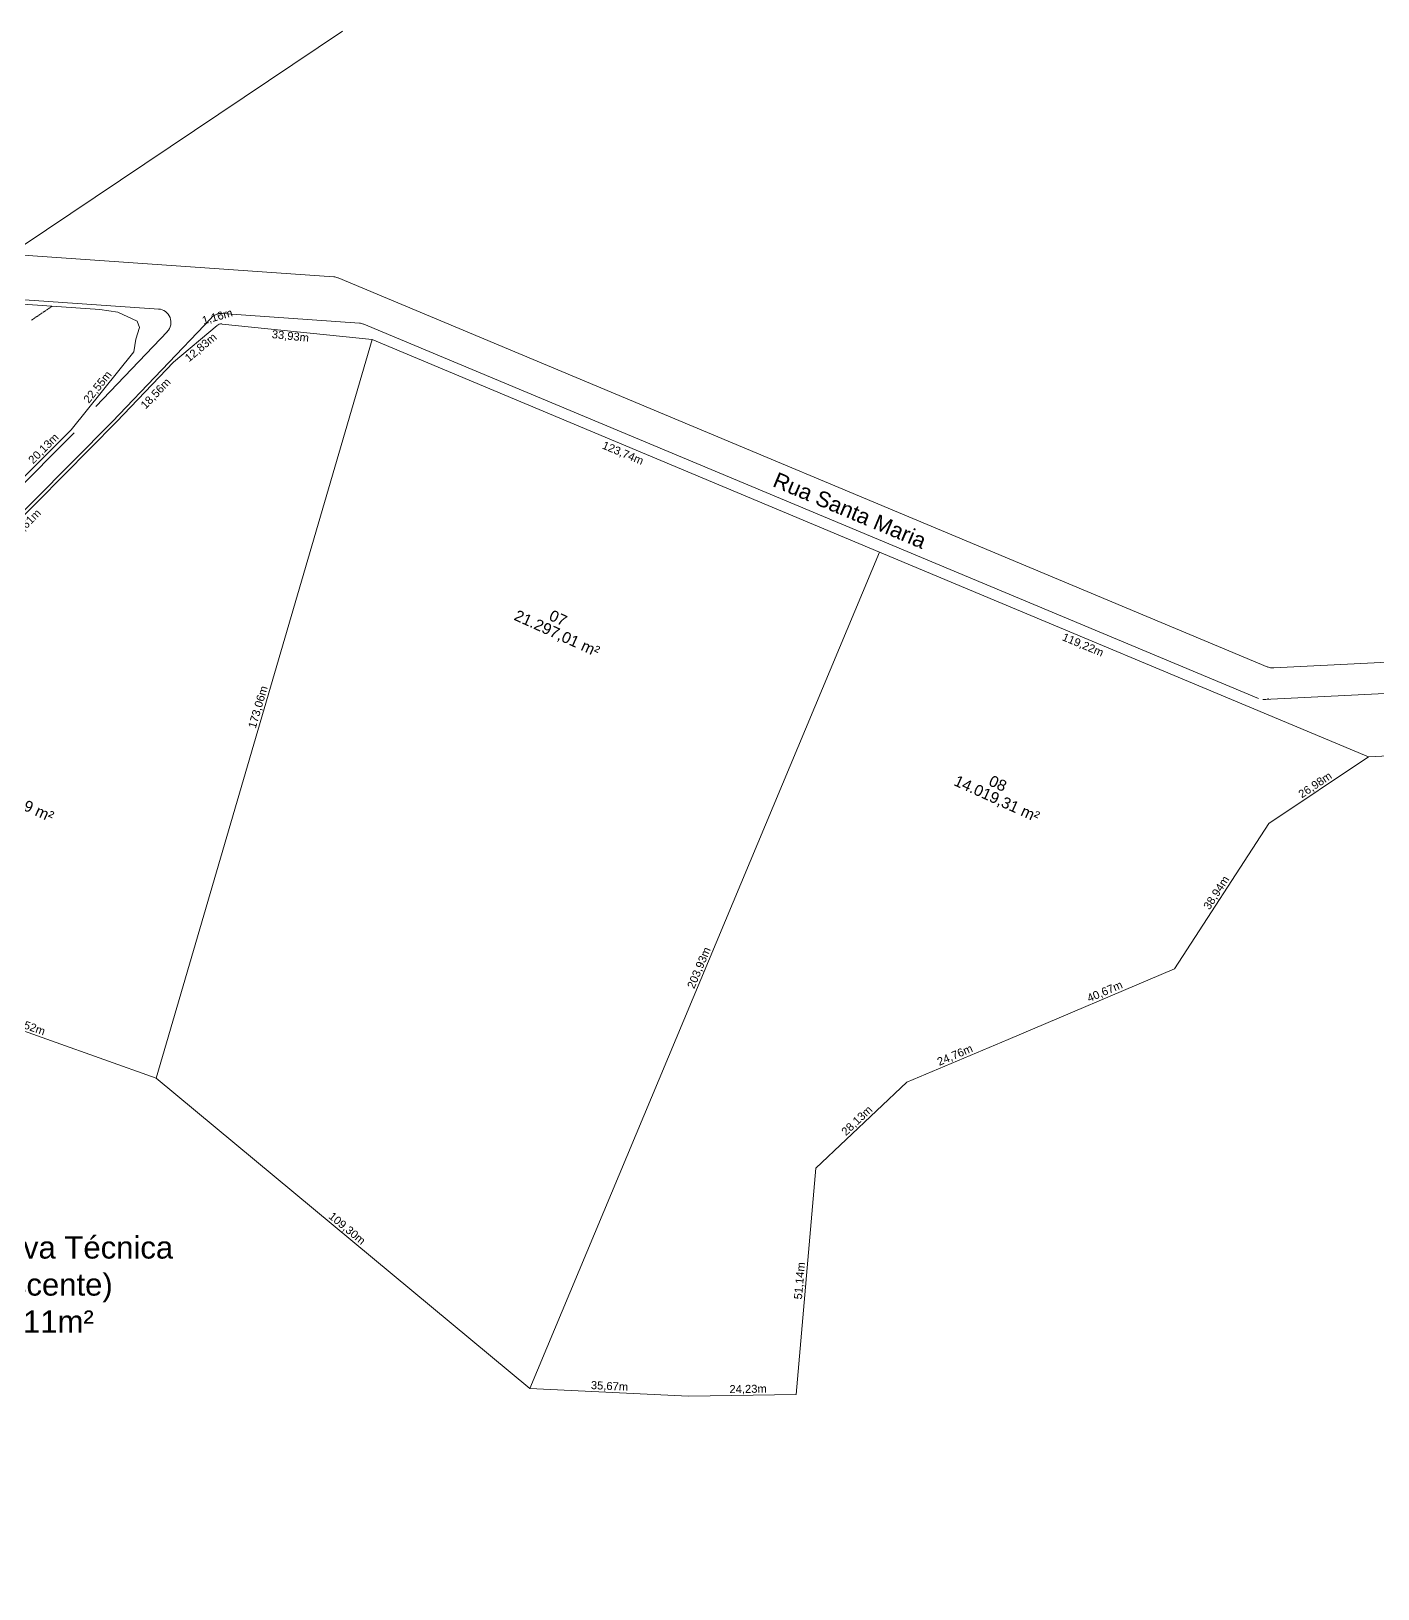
# Model space of a CAD drawing. Header units: metres. Extents: x 3808 to 8215, y 2374 to 6187.
# Drawn here: x 4758 to 5060.9, y 5631.2 to 5981.6 of the extents above; entities that cross this region are included whole.
import ezdxf

# ---------------------------------------------------------------- set-up
doc = ezdxf.new("R2010")
doc.units = ezdxf.units.M
doc.linetypes.add('PDF_IMPORT', pattern=[1, 0.8, -0.2])
for name, color, linetype in [('0 - Cotas', 7, 'Continuous'), ('0 - LOTES', 7, 'Continuous'), ('0 - RUAS', 7, 'Continuous'), ('PDF_EIXO_LOTES', 7, 'Continuous'), ('PDF_LINHA_TRANSMISSAO', 6, 'Continuous'), ('PDF_REGIAO_POLILINHAS', 7, 'Continuous')]:
    doc.layers.add(name, color=color, linetype=linetype)
doc.layers.add('PDF_MEIO_FIO', color=7, linetype='Continuous', true_color=0xdd6e00)
doc.styles.add('PDF Arial', font='arial.ttf')
doc.styles.get("Standard").update_dxf_attribs({"font": 'arial.ttf'})
doc.dimstyles.new('COTAS CHACARAS', dxfattribs={"dimtxt": 1.8, "dimasz": 2.5, "dimexe": 1.25, "dimexo": 0.625, "dimgap": 0.2, "dimtad": 1, "dimtoh": 1, "dimzin": 1, "dimtxsty": 'PDF Arial', "dimblk": 'NONE', "dimcen": 2.5, "dimse1": 1, "dimse2": 1, "dimsd1": 1, "dimsd2": 1, "dimadec": 0, "dimazin": 0, "dimtfac": 1, "dimtmove": 0, "dimatfit": 3, "dimldrblk": 'NONE', "dimfxl": 1, "dimtolj": 1, "dimarcsym": 0})

# ---------------------------------------------------------------- blocks, each defined once
blk = doc.blocks.new('*D10025')
at = {"layer": 'Defpoints', "color": 0, "transparency": 16777216}
for p in [(4766.96, 5891.9), (4766.96, 5891.9), (4752.76, 5877.64)]:
    blk.add_point(p, dxfattribs=at)
at = {"layer": '0 - Cotas', "color": 0, "lineweight": 5, "transparency": 16777216, "insert": (4760.88, 5887.62), "char_height": 1.8, "attachment_point": 5, "rotation": 45.1067, "style": 'PDF Arial'}
blk.add_mtext('\\A1;20,13m', dxfattribs=at)
blk = doc.blocks.new('_None')
blk = doc.blocks.new('*D10026')
at = {"layer": 'Defpoints', "color": 0, "transparency": 16777216}
for p in [(4781.12, 5909.45), (4781.12, 5909.45), (4766.96, 5891.9)]:
    blk.add_point(p, dxfattribs=at)
at = {"layer": '0 - Cotas', "color": 0, "lineweight": 5, "transparency": 16777216, "insert": (4773.04, 5901.48), "char_height": 1.8, "attachment_point": 5, "rotation": 51.1087, "style": 'PDF Arial'}
blk.add_mtext('\\A1;22,55m', dxfattribs=at)
blk = doc.blocks.new('*D10027')
at = {"layer": 'Defpoints', "color": 0, "transparency": 16777216}
for p in [(4664.21, 5926.58), (4773.43, 5919), (4773.23, 5916.07)]:
    blk.add_point(p, dxfattribs=at)
at = {"layer": '0 - Cotas', "color": 0, "lineweight": 5, "transparency": 16777216, "insert": (4721.66, 5920.94), "char_height": 1.8, "attachment_point": 5, "rotation": 356.029, "style": 'PDF Arial'}
blk.add_mtext('\\A1;109,48m', dxfattribs=at)
blk = doc.blocks.new('*D10056')
at = {"layer": 'Defpoints', "color": 0, "transparency": 16777216}
for p in [(4777.2, 5893.71), (4779.44, 5891.49), (4741.57, 5857.76)]:
    blk.add_point(p, dxfattribs=at)
at = {"layer": '0 - Cotas', "color": 0, "lineweight": 5, "transparency": 16777216, "insert": (4756.89, 5870.56), "char_height": 1.8, "attachment_point": 5, "rotation": 45.2546, "style": 'PDF Arial'}
blk.add_mtext('\\A1;50,61m', dxfattribs=at)
blk = doc.blocks.new('*D10057')
at = {"layer": 'Defpoints', "color": 0, "transparency": 16777216}
for p in [(4727.2, 5767.05), (4786.1, 5746.1), (4786.1, 5746.1)]:
    blk.add_point(p, dxfattribs=at)
at = {"layer": '0 - Cotas', "color": 0, "lineweight": 5, "transparency": 16777216, "insert": (4757.08, 5757.78), "char_height": 1.8, "attachment_point": 5, "rotation": 340.4279, "style": 'PDF Arial'}
blk.add_mtext('\\A1;62,52m', dxfattribs=at)
blk = doc.blocks.new('*D10058')
at = {"layer": 'Defpoints', "color": 0, "transparency": 16777216}
for p in [(4834.67, 5912.21), (4834.67, 5912.21), (4786.1, 5746.1)]:
    blk.add_point(p, dxfattribs=at)
at = {"layer": '0 - Cotas', "color": 0, "lineweight": 5, "transparency": 16777216, "insert": (4809.16, 5829.52), "char_height": 1.8, "attachment_point": 5, "rotation": 73.7026, "style": 'PDF Arial'}
blk.add_mtext('\\A1;173,06m', dxfattribs=at)
blk = doc.blocks.new('*D10059')
at = {"layer": 'Defpoints', "color": 0, "transparency": 16777216}
for p in [(4800.92, 5915.75), (4800.65, 5913.23), (4834.67, 5912.21)]:
    blk.add_point(p, dxfattribs=at)
at = {"layer": '0 - Cotas', "color": 0, "lineweight": 5, "transparency": 16777216, "insert": (4816.29, 5912.88), "char_height": 1.8, "attachment_point": 5, "rotation": 354.0051, "style": 'PDF Arial'}
blk.add_mtext('\\A1;33,93m', dxfattribs=at)
blk = doc.blocks.new('*D10060')
at = {"layer": 'Defpoints', "color": 0, "transparency": 16777216}
for p in [(4799.7, 5915.88), (4799.84, 5915.39), (4800.95, 5915.71)]:
    blk.add_point(p, dxfattribs=at)
at = {"layer": '0 - Cotas', "color": 0, "lineweight": 5, "transparency": 16777216, "insert": (4799.9, 5917.27), "char_height": 1.8, "attachment_point": 5, "rotation": 15.9454, "style": 'PDF Arial'}
blk.add_mtext('\\A1;1,16m', dxfattribs=at)
blk = doc.blocks.new('*D10061')
at = {"layer": 'Defpoints', "color": 0, "transparency": 16777216}
for p in [(4799.84, 5915.39), (4790.03, 5907.12), (4791.84, 5904.97)]:
    blk.add_point(p, dxfattribs=at)
at = {"layer": '0 - Cotas', "color": 0, "lineweight": 5, "transparency": 16777216, "insert": (4796.23, 5910.35), "char_height": 1.8, "attachment_point": 5, "rotation": 40.139, "style": 'PDF Arial'}
blk.add_mtext('\\A1;12,83m', dxfattribs=at)
blk = doc.blocks.new('*D10062')
at = {"layer": 'Defpoints', "color": 0, "transparency": 16777216}
for p in [(4790.03, 5907.12), (4777.2, 5893.71), (4779.63, 5891.38)]:
    blk.add_point(p, dxfattribs=at)
at = {"layer": '0 - Cotas', "color": 0, "lineweight": 5, "transparency": 16777216, "insert": (4786.1, 5900), "char_height": 1.8, "attachment_point": 5, "rotation": 46.273, "style": 'PDF Arial'}
blk.add_mtext('\\A1;18,56m', dxfattribs=at)
blk = doc.blocks.new('*D10065')
at = {"layer": 'Defpoints', "color": 0, "transparency": 16777216}
for p in [(4834.67, 5912.21), (4948.82, 5864.44), (4947.59, 5861.51)]:
    blk.add_point(p, dxfattribs=at)
at = {"layer": '0 - Cotas', "color": 0, "lineweight": 5, "transparency": 16777216, "insert": (4891.05, 5886.57), "char_height": 1.8, "attachment_point": 5, "rotation": 337.2914, "style": 'PDF Arial'}
blk.add_mtext('\\A1;123,74m', dxfattribs=at)
blk = doc.blocks.new('*D10066')
at = {"layer": 'Defpoints', "color": 0, "transparency": 16777216}
for p in [(4786.1, 5746.1), (4786.1, 5746.1), (4870.19, 5676.28)]:
    blk.add_point(p, dxfattribs=at)
at = {"layer": '0 - Cotas', "color": 0, "lineweight": 5, "transparency": 16777216, "insert": (4828.97, 5712.18), "char_height": 1.8, "attachment_point": 5, "rotation": 320.2941, "style": 'PDF Arial'}
blk.add_mtext('\\A1;109,30m', dxfattribs=at)
blk = doc.blocks.new('*D10067')
at = {"layer": 'Defpoints', "color": 0, "transparency": 16777216}
for p in [(4948.82, 5864.44), (4870.19, 5676.28), (4870.19, 5676.28)]:
    blk.add_point(p, dxfattribs=at)
at = {"layer": '0 - Cotas', "color": 0, "lineweight": 5, "transparency": 16777216, "insert": (4908.32, 5770.85), "char_height": 1.8, "attachment_point": 5, "rotation": 67.3217, "style": 'PDF Arial'}
blk.add_mtext('\\A1;203,93m', dxfattribs=at)
blk = doc.blocks.new('*D10068')
at = {"layer": 'Defpoints', "color": 0, "transparency": 16777216}
for p in [(4948.82, 5864.44), (5058.78, 5818.37), (5057.62, 5815.61)]:
    blk.add_point(p, dxfattribs=at)
at = {"layer": '0 - Cotas', "color": 0, "lineweight": 5, "transparency": 16777216, "insert": (4994.51, 5843.44), "char_height": 1.8, "attachment_point": 5, "rotation": 337.2665, "style": 'PDF Arial'}
blk.add_mtext('\\A1;119,22m', dxfattribs=at)
blk = doc.blocks.new('*D10069')
at = {"layer": 'Defpoints', "color": 0, "transparency": 16777216}
for p in [(4870.19, 5676.28), (4905.82, 5674.53), (4905.82, 5674.53)]:
    blk.add_point(p, dxfattribs=at)
at = {"layer": '0 - Cotas', "color": 0, "lineweight": 5, "transparency": 16777216, "insert": (4888.07, 5676.68), "char_height": 1.8, "attachment_point": 5, "rotation": 357.1886, "style": 'PDF Arial'}
blk.add_mtext('\\A1;35,67m', dxfattribs=at)
blk = doc.blocks.new('*D10070')
at = {"layer": 'Defpoints', "color": 0, "transparency": 16777216}
for p in [(4905.82, 5674.53), (4905.82, 5674.53), (4930.05, 5674.9)]:
    blk.add_point(p, dxfattribs=at)
at = {"layer": '0 - Cotas', "color": 0, "lineweight": 5, "transparency": 16777216, "insert": (4919.24, 5676.02), "char_height": 1.8, "attachment_point": 5, "rotation": 0.8775, "style": 'PDF Arial'}
blk.add_mtext('\\A1;24,23m', dxfattribs=at)
blk = doc.blocks.new('*D10071')
at = {"layer": 'Defpoints', "color": 0, "transparency": 16777216}
for p in [(4934.45, 5725.85), (4930.05, 5674.9), (4930.05, 5674.9)]:
    blk.add_point(p, dxfattribs=at)
at = {"layer": '0 - Cotas', "color": 0, "lineweight": 5, "transparency": 16777216, "insert": (4930.97, 5700.49), "char_height": 1.8, "attachment_point": 5, "rotation": 85.0637, "style": 'PDF Arial'}
blk.add_mtext('\\A1;51,14m', dxfattribs=at)
blk = doc.blocks.new('*D10072')
at = {"layer": 'Defpoints', "color": 0, "transparency": 16777216}
for p in [(4954.91, 5745.15), (4934.45, 5725.85), (4934.45, 5725.85)]:
    blk.add_point(p, dxfattribs=at)
at = {"layer": '0 - Cotas', "color": 0, "lineweight": 5, "transparency": 16777216, "insert": (4943.8, 5736.43), "char_height": 1.8, "attachment_point": 5, "rotation": 43.3198, "style": 'PDF Arial'}
blk.add_mtext('\\A1;28,13m', dxfattribs=at)
blk = doc.blocks.new('*D10073')
at = {"layer": 'Defpoints', "color": 0, "transparency": 16777216}
for p in [(4977.71, 5754.8), (4977.71, 5754.8), (4954.91, 5745.15)]:
    blk.add_point(p, dxfattribs=at)
at = {"layer": '0 - Cotas', "color": 0, "lineweight": 5, "transparency": 16777216, "insert": (4965.81, 5751.15), "char_height": 1.8, "attachment_point": 5, "rotation": 22.9408, "style": 'PDF Arial'}
blk.add_mtext('\\A1;24,76m', dxfattribs=at)
blk = doc.blocks.new('*D10074')
at = {"layer": 'Defpoints', "color": 0, "transparency": 16777216}
for p in [(5015.14, 5770.7), (4977.71, 5754.8), (4977.71, 5754.8)]:
    blk.add_point(p, dxfattribs=at)
at = {"layer": '0 - Cotas', "color": 0, "lineweight": 5, "transparency": 16777216, "insert": (4999.52, 5765.46), "char_height": 1.8, "attachment_point": 5, "rotation": 23.0221, "style": 'PDF Arial'}
blk.add_mtext('\\A1;40,67m', dxfattribs=at)
blk = doc.blocks.new('*D10075')
at = {"layer": 'Defpoints', "color": 0, "transparency": 16777216}
for p in [(5036.35, 5803.36), (5015.14, 5770.7), (5015.14, 5770.7)]:
    blk.add_point(p, dxfattribs=at)
at = {"layer": '0 - Cotas', "color": 0, "lineweight": 5, "transparency": 16777216, "insert": (5024.67, 5787.73), "char_height": 1.8, "attachment_point": 5, "rotation": 57.0023, "style": 'PDF Arial'}
blk.add_mtext('\\A1;38,94m', dxfattribs=at)
blk = doc.blocks.new('*D10076')
at = {"layer": 'Defpoints', "color": 0, "transparency": 16777216}
for p in [(5058.78, 5818.37), (5036.35, 5803.36), (5036.35, 5803.36)]:
    blk.add_point(p, dxfattribs=at)
at = {"layer": '0 - Cotas', "color": 0, "lineweight": 5, "transparency": 16777216, "insert": (5046.85, 5811.93), "char_height": 1.8, "attachment_point": 5, "rotation": 33.7837, "style": 'PDF Arial'}
blk.add_mtext('\\A1;26,98m', dxfattribs=at)
blk = doc.blocks.new('*D10077')
at = {"layer": 'Defpoints', "color": 0, "transparency": 16777216}
for p in [(5221.81, 5826.53), (5221.98, 5823.15), (5058.78, 5818.37)]:
    blk.add_point(p, dxfattribs=at)
at = {"layer": '0 - Cotas', "color": 0, "lineweight": 5, "transparency": 16777216, "insert": (5139.91, 5820.32), "char_height": 1.8, "attachment_point": 5, "rotation": 2.8671, "style": 'PDF Arial'}
blk.add_mtext('\\A1;163,24m', dxfattribs=at)

msp = doc.modelspace()

# ---------------------------------------------------------------- linework, layer by layer
at = {"layer": 'PDF_EIXO_LOTES', "lineweight": 5}
msp.add_lwpolyline([(4368.266, 5296.561), (4379.506, 5318.034), (4404.053, 5370.522), (4459.192, 5490.237), (4552.929, 5683.277), (4619.308, 5830.085), (4653.77, 5906.803), (4664.215, 5926.579), (4773.433, 5918.997), (4777.462, 5918.361), (4781.862, 5916.346), (4782.34, 5914.915), (4781.544, 5912.317), (4781.12, 5909.454), (4766.964, 5891.905), (4752.755, 5877.643), (4693.799, 5823.299), (4679.113, 5800.077), (4623.443, 5680.308), (4509.454, 5466.22), (4479.764, 5400), (4438.621, 5314.428), (4414.233, 5324.873), (4404.424, 5307.059)], dxfattribs=at)
at = {"layer": 'PDF_LINHA_TRANSMISSAO', "lineweight": 5}
msp.add_lwpolyline([(4577.264, 5812.748), (4655.838, 5866.032), (4828.041, 5981.612)], dxfattribs=at)
at = {"layer": 'PDF_LINHA_TRANSMISSAO', "linetype": 'PDF_IMPORT', "lineweight": 5, "ltscale": 0.500175}
msp.add_lwpolyline([(4758.11, 5916.611), (4762.723, 5919.739)], dxfattribs=at)
at = {"layer": 'PDF_MEIO_FIO', "lineweight": 5}
for points in [[(4635.797, 5939.621), (4826.08, 5926.367)], [(4658.224, 5928.01), (4786.687, 5919.05)], [(4827.034, 5926.102), (5036.139, 5838.568)], [(4798.563, 5917.141), (4776.19, 5893.707), (4740.561, 5857.814), (4705.198, 5826.48), (4677.416, 5784.383), (4649.263, 5719.33), (4540.046, 5507.362), (4495.51, 5416.913), (4461.472, 5341.15), (4411.37, 5235.537), (4383.058, 5174.301), (4377.756, 5098.855), (4376.219, 4996.159)], [(4800.949, 5918.096), (4831.859, 5915.922)], [(4832.813, 5915.71), (5034.018, 5831.464)], [(4772.584, 5897.154), (4788.649, 5914.013)], [(4372.136, 5168.84), (4377.65, 5181.087), (4419.376, 5273.816), (4430.563, 5295.342), (4480.665, 5399.576), (4510.355, 5465.796), (4624.345, 5679.831), (4679.961, 5799.6), (4694.541, 5822.61), (4753.445, 5876.954), (4767.707, 5891.215)], [(5037.464, 5838.356), (5198.481, 5846.415)], [(5035.343, 5831.252), (5198.375, 5839.363)]]:
    msp.add_lwpolyline(points, dxfattribs=at)
for centre, radius, start, end in [((4825.842, 5923.372), 2.994, 67.28593, 86.02605), ((4786.449, 5916.108), 2.996, 316.32853, 86.01752), ((4800.71, 5915.1), 2.995, 86.02176, 136.32977), ((4831.621, 5912.928), 2.994, 67.28593, 86.02605), ((5037.279, 5841.352), 2.995, 247.28367, 272.85513), ((5035.158, 5834.247), 2.995, 267.14487, 292.71633)]:
    msp.add_arc(centre, radius, start, end, dxfattribs=at)
at = {"layer": 'PDF_REGIAO_POLILINHAS', "lineweight": 5}
for points in [[(4679.113, 5800.077), (4619.308, 5830.085), (4653.77, 5906.803), (4664.215, 5926.579), (4773.433, 5918.997), (4777.462, 5918.361), (4781.862, 5916.346), (4782.34, 5914.915), (4781.544, 5912.317), (4781.12, 5909.454), (4766.964, 5891.905), (4752.755, 5877.643), (4693.799, 5823.299)], [(4834.669, 5912.211), (4948.817, 5864.441), (4870.191, 5676.279), (4786.104, 5746.104)], [(4977.712, 5754.799), (4954.915, 5745.15), (4934.449, 5725.851), (4930.049, 5674.9), (4905.819, 5674.529), (4870.191, 5676.279), (4948.817, 5864.441), (5058.778, 5818.368), (5036.351, 5803.364), (5015.143, 5770.705)]]:
    msp.add_lwpolyline(points, close=True, dxfattribs=at)
for points in [[(4800.949, 5915.71), (4834.669, 5912.211), (4786.104, 5746.104), (4727.2, 5767.046), (4678.424, 5784.383), (4706.205, 5826.427), (4741.568, 5857.761), (4777.197, 5893.707), (4790.027, 5907.121), (4799.836, 5915.392)], [(4727.2, 5767.046), (4786.104, 5746.104), (4870.191, 5676.279), (4905.819, 5674.529), (4930.049, 5674.9), (4934.449, 5725.851), (4954.915, 5745.15), (4977.712, 5754.799), (5015.143, 5770.705), (5036.351, 5803.364), (5058.778, 5818.368), (5221.809, 5826.533), (5230.345, 5825.791), (5228.861, 5771.765), (5195.83, 5754.746), (5143.766, 5695.525), (5126.906, 5672.568), (5115.931, 5642.188), (5097.746, 5608.733)]]:
    msp.add_lwpolyline(points, dxfattribs=at)
msp.add_arc((4800.764, 5914.252), 1.511, 84.08207, 129.95381, dxfattribs=at)

# ---------------------------------------------------------------- texts
at = {"layer": '0 - LOTES', "lineweight": 5, "char_height": 2.5, "attachment_point": 1, "rotation": 335.5995}
for s, width, insert in [('\\pxqc;21.297,01 m²', 21.99452, (4866.788, 5851.837)), ('\\pxqc;07', 19.76287, (4868.044, 5854.816)), ('\\pxqc;13.012,09 m²', 22.40693, (4743.822, 5814.751)), ('\\pxqc;14.019,31 m²', 21.99452, (4965.691, 5814.636)), ('\\pxqc;08', 19.76287, (4966.946, 5817.614))]:
    msp.add_mtext_dynamic_manual_height_columns(s, width=width, gutter_width=12.5, heights=[0], dxfattribs=dict(at, insert=insert))
at = {"layer": '0 - RUAS', "lineweight": 5, "insert": (4925.593, 5882.665), "char_height": 3.5, "attachment_point": 1, "rotation": 337.18088}
msp.add_mtext_dynamic_manual_height_columns('\\pxqc;Rua Santa Maria', width=37.33411, gutter_width=12.5, heights=[0], dxfattribs=at)
at = {"layer": '0 - RUAS', "lineweight": 5, "insert": (4705.693, 5710.5), "char_height": 5, "attachment_point": 1}
msp.add_mtext_dynamic_manual_height_columns('\\pxqc;Área de Reserva Técnica\\P(Remanescente)\\P259.504,11m²', width=89.68696, gutter_width=12.5, heights=[0], dxfattribs=at)

# ---------------------------------------------------------------- dimensions: what is measured, and where the dimension line sits
at = {"layer": '0 - Cotas', "lineweight": 5}
for base, p1, p2, angle, picture, middle in [((4773.23, 5916.073), (4664.215, 5926.579), (4773.433, 5918.997), 356.02904, '*D10027', (4721.568, 5919.66)), ((4799.697, 5915.877), (4800.949, 5915.71), (4799.836, 5915.392), 195.9454, '*D10060', (4800.254, 5916.036)), ((4791.842, 5904.969), (4799.836, 5915.392), (4790.027, 5907.121), 220.13903, '*D10061', (4797.057, 5909.368)), ((4800.6541, 5913.2282), (4834.6688, 5912.2108), (4800.9194, 5915.7549), 174.00511, '*D10059', (4816.1533, 5911.6006)), ((4834.669, 5912.211), (4786.104, 5746.104), (4834.669, 5912.211), 73.70258, '*D10058', (4810.386, 5829.157)), ((4947.592, 5861.513), (4834.669, 5912.211), (4948.817, 5864.441), 337.29138, '*D10065', (4890.551, 5885.384)), ((4781.12, 5909.454), (4766.964, 5891.905), (4781.12, 5909.454), 51.10874, '*D10026', (4774.042, 5900.679)), ((4779.633, 5891.377), (4790.027, 5907.121), (4777.197, 5893.707), 226.27303, '*D10062', (4787.03, 5899.11)), ((4779.436, 5891.488), (4741.568, 5857.761), (4777.197, 5893.707), 45.25465, '*D10056', (4757.796, 5869.655)), ((4766.964, 5891.905), (4752.755, 5877.643), (4766.964, 5891.905), 45.1067, '*D10025', (4761.793, 5886.714)), ((4870.191, 5676.279), (4948.817, 5864.441), (4870.191, 5676.279), 247.3217, '*D10067', (4909.504, 5770.36)), ((5057.623, 5815.612), (4948.817, 5864.441), (5058.778, 5818.368), 337.26646, '*D10068', (4994.019, 5842.262)), ((5221.979, 5823.149), (5058.778, 5818.368), (5221.809, 5826.533), 2.86705, '*D10077', (5139.974, 5819.042)), ((5036.351, 5803.364), (5058.778, 5818.368), (5036.351, 5803.364), 213.78374, '*D10076', (5047.564, 5810.866)), ((5015.143, 5770.705), (5036.351, 5803.364), (5015.143, 5770.705), 237.00229, '*D10075', (5025.747, 5787.034)), ((4977.712, 5754.799), (5015.143, 5770.705), (4977.712, 5754.799), 203.02205, '*D10074', (5000.02, 5764.278)), ((4786.104, 5746.104), (4727.2, 5767.046), (4786.104, 5746.104), 340.42789, '*D10057', (4756.652, 5756.575)), ((4977.7124, 5754.7991), (4954.9145, 5745.1498), (4977.7124, 5754.7991), 22.94079, '*D10073', (4966.3135, 5749.9744)), ((4786.104, 5746.104), (4870.191, 5676.279), (4786.104, 5746.104), 140.29407, '*D10066', (4828.148, 5711.191)), ((4934.449, 5725.851), (4954.915, 5745.15), (4934.449, 5725.851), 223.31981, '*D10072', (4944.682, 5735.5)), ((4930.049, 5674.9), (4934.449, 5725.851), (4930.049, 5674.9), 265.06371, '*D10071', (4932.249, 5700.376)), ((4905.819, 5674.529), (4870.191, 5676.279), (4905.819, 5674.529), 357.18863, '*D10069', (4888.005, 5675.404)), ((4905.819, 5674.529), (4930.049, 5674.9), (4905.819, 5674.529), 180.87755, '*D10070', (4919.259, 5674.735))]:
    dim = msp.add_linear_dim(base=base, p1=p1, p2=p2, angle=angle, dimstyle='COTAS CHACARAS', override={"dimpost": 'm'}, dxfattribs=at)
    dim.commit()
    dim.dimension.update_dxf_attribs({"geometry": picture, "text_midpoint": middle, "dimtype": 161})

doc.saveas('drawing.dxf')
